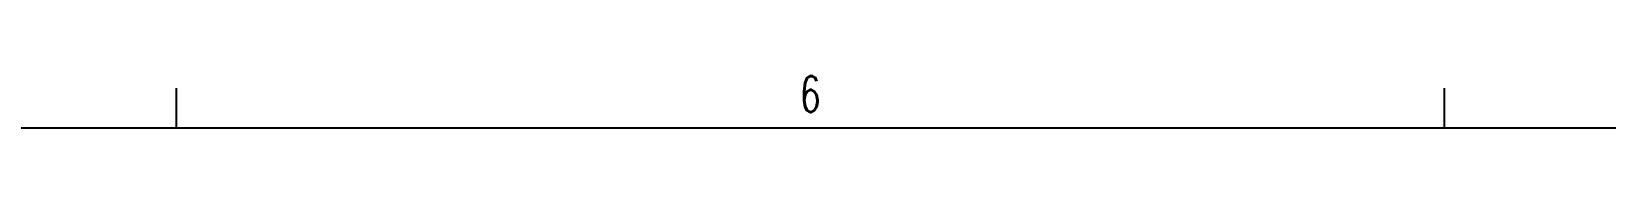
# Model space of a CAD drawing. Extents: x 260 to 819, y -886 to -454.
# Drawn here: x 398.8 to 481.5, y -466.5 to -463.8 of the extents above; entities that cross this region are included whole.
import ezdxf
from ezdxf.enums import TextEntityAlignment as Align

# ---------------------------------------------------------------- set-up
doc = ezdxf.new("R2010")
doc.units = 0
doc.header["$LTSCALE"] = 150
doc.header["$MEASUREMENT"] = 0
doc.linetypes.add('DASHED', pattern=[0.75, 0.5, -0.25])
doc.layers.get('0').update_dxf_attribs({"color": 6, "linetype": 'CONTINUOUS'})
doc.styles.get("Standard").update_dxf_attribs({"font": 'romans.shx', "width": 0.8, "bigfont": 'whgtxt.shx'})

# ---------------------------------------------------------------- blocks, each defined once
blk = doc.blocks.new('ansi-c')
at = {"color": 210, "linetype": 'Continuous'}
for p, q in [((76.951, 764.463), (76.951, 766.568)), ((143.626, 764.463), (143.626, 766.568))]:
    blk.add_line(p, q, dxfattribs=at)
at = {"color": 5, "linetype": 'Continuous'}
blk.add_line((-56.399, 764.463), (477.001, 764.463), dxfattribs=at)
at = {"color": 130, "linetype": 'Continuous', "width": 0.655684}
blk.add_text('6', height=1.9, dxfattribs=at).set_placement((110.275, 766.252), align=Align.MIDDLE_CENTER)

msp = doc.modelspace()

# ---------------------------------------------------------------- block references
at = {"linetype": 'DASHED'}
msp.add_blockref('ansi-c', (329.46, -1230.96), dxfattribs=at)
msp.add_blockref('ansi-c', (329.46, -1230.96), dxfattribs=at)

doc.saveas('drawing.dxf')
